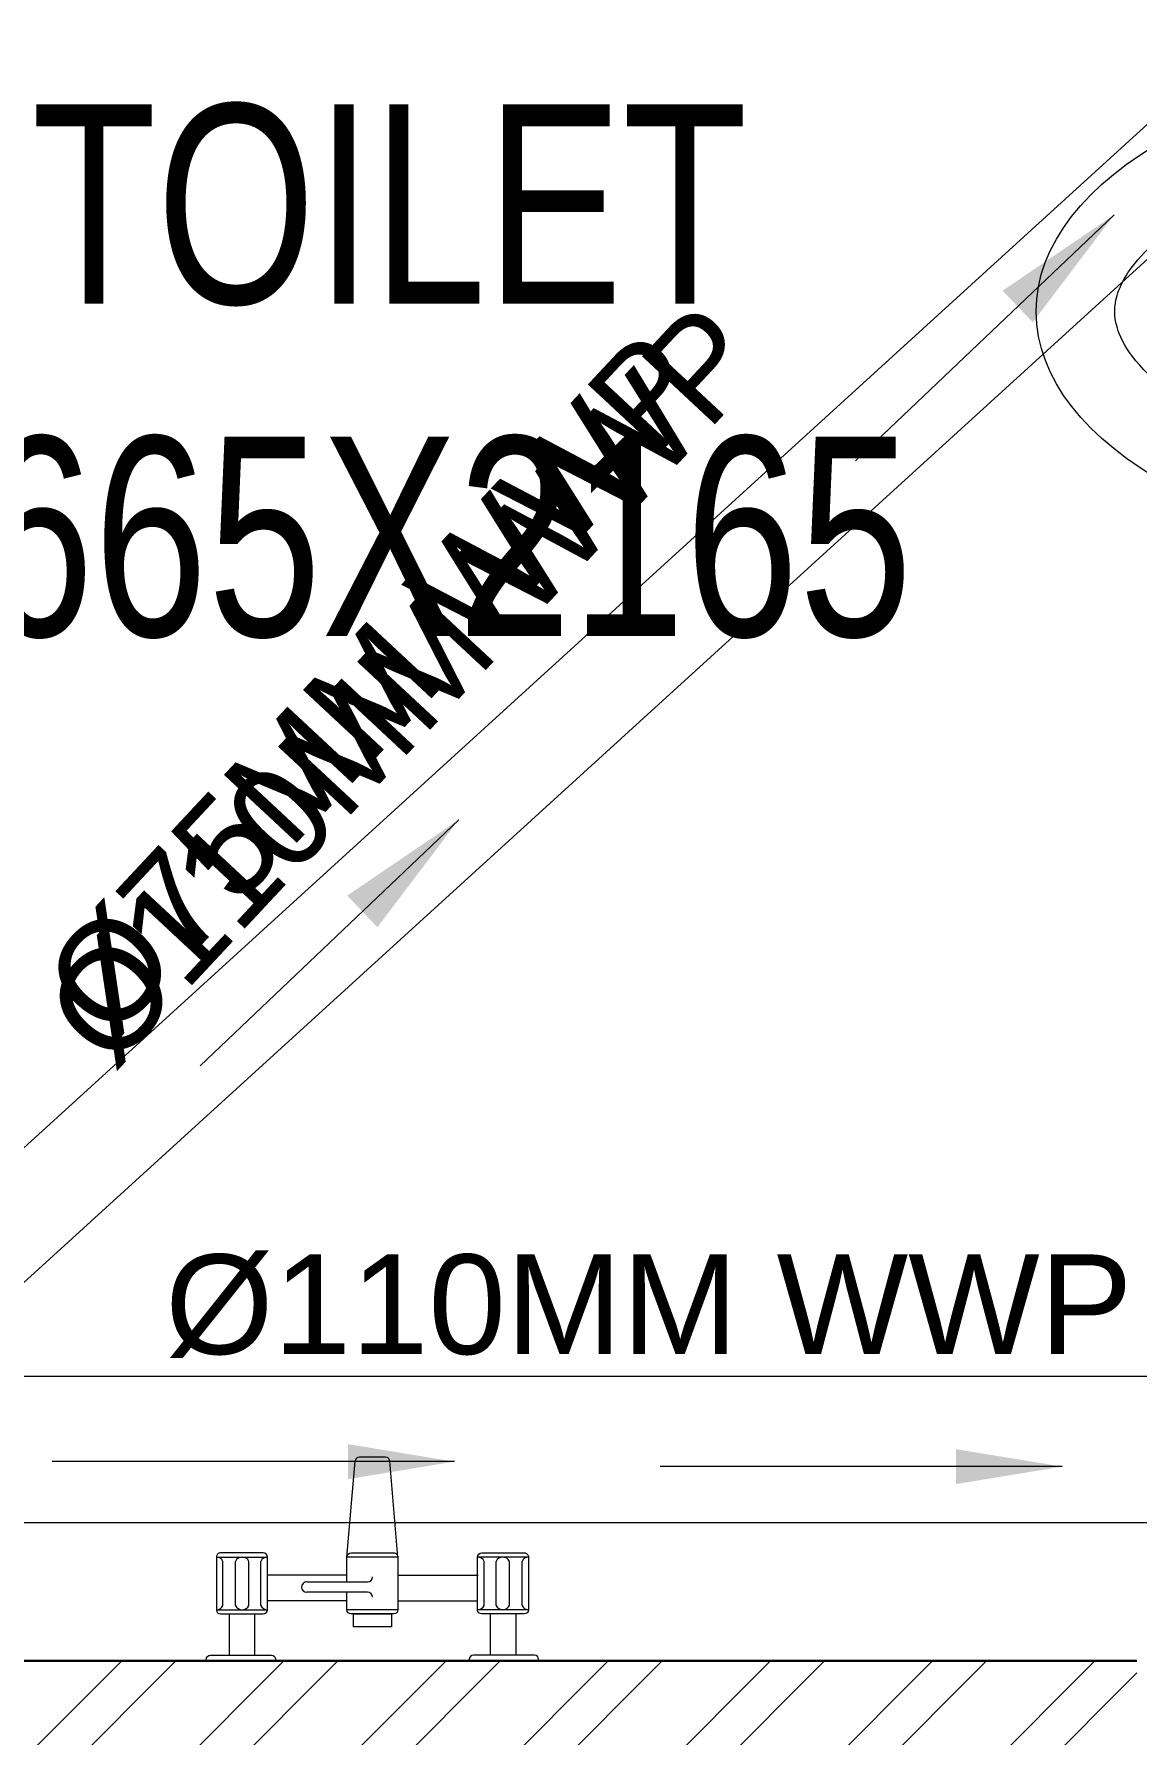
# Model space of a CAD drawing. Header units: millimetres. Extents: x 554 to 29966, y 4404 to 52986.
# Drawn here: x 13716 to 14545, y 27750 to 29029 of the extents above; entities that cross this region are included whole.
import ezdxf

# ---------------------------------------------------------------- set-up
doc = ezdxf.new("R2010")
doc.units = ezdxf.units.MM
for name, color, linetype, lineweight in [('A-TEXT-ROOM-50', 7, 'Continuous', 9), ('FUR', 7, 'Continuous', 15), ('PP-WALL', 7, 'Continuous', 30), ('WALL HATCH', 8, 'Continuous', 0)]:
    doc.layers.add(name, color=color, linetype=linetype, lineweight=lineweight)
doc.layers.add('SH - WWP', color=94, linetype='Continuous', lineweight=0, true_color=0x009e00)
doc.layers.add('SH- WWP', color=92, linetype='Continuous')
doc.styles.add('_MAA_200', font='Arial Narrow.ttf', dxfattribs={"height": 100})
doc.styles.add('ARIAL', font='Arial.ttf')
doc.styles.get("Standard").update_dxf_attribs({"font": 'arial.ttf'})
doc.dimstyles.new('COLUMN DIM PLAN', dxfattribs={"dimtxt": 100, "dimasz": 50, "dimexe": 0, "dimexo": 0, "dimgap": 30, "dimtad": 0, "dimdec": 0, "dimdsep": 46, "dimtxsty": '_MAA_200', "dimblk": 'ARCHTICK', "dimcen": 2.5, "dimdle": 50, "dimclrd": 256, "dimclre": 256, "dimclrt": 256, "dimadec": 0, "dimazin": 0, "dimtfac": 1, "dimtdec": 0, "dimtmove": 1, "dimatfit": 3, "dimfxl": 1, "dimlwd": -1, "dimlwe": -1, "dimarcsym": 0})

# ---------------------------------------------------------------- blocks, each defined once
blk = doc.blocks.new('BATH-MX-PN')
for p, q in [((0.5043097716843477, 0), (-0.5043097716843477, 0)), ((-4.21781996241043, -1.383619543368695), (-4.21781996241043, -0.1718902984205215)), ((-3.46781996241043, -1.383619543368695), (-3.46781996241043, -0.1718902984205215)), ((3.467819962406792, -1.383619543368695), (3.467819962406792, -0.1718902984205215)), ((4.217819962406792, -1.383619543368695), (4.217819962406792, -0.1718902984205215)), ((-0.75, -1.771001531083584), (-3.09281996241043, -1.771001531083584)), ((0.75, -1.771001531083584), (3.092819962406792, -1.771001531083584)), ((0.1484578810177481, -2.023837660305614), (1.935955983282838, -2.023837660305614)), ((1.935955983282838, -2.327232387920957), (0.1484578810177481, -2.327232387920957)), ((-0.75, -2.521001531083584), (-3.108424269861643, -2.521001531083584)), ((0.75, -2.521001531083584), (3.108424269858005, -2.521001531083584)), ((-0.75, -3.056391233252725), (-0.5083386521564535, -5.883959367659372)), ((0.75, -3.056391233252497), (0.5083386521582725, -5.883959367659826)), ((-0.3836601466664433, -5.99999999999909), (0.3836601466682623, -5.99999999999909))]:
    blk.add_line(p, q)
at = {"color": 3}
for p, q in [((-4.59281996241043, -1.50861954336892), (-3.09281996241043, -1.50861954336892)), ((-4.401132999813853, -1.633619543369149), (-4.401132999813853, -2.931391233252725)), ((-4.030337263991896, -1.633619543369149), (-4.030337263991896, -2.931391233252725)), ((-3.63863092018073, -1.633619543369149), (-3.63863092018073, -2.931391233252725)), ((-3.284506925007008, -1.633619543369149), (-3.284506925007008, -2.931391233252725)), ((-0.75, -1.50861954336892), (0.75, -1.50861954336892)), ((4.592819962406792, -1.50861954336892), (3.092819962406792, -1.50861954336892)), ((3.284506925003368, -1.633619543369149), (3.284506925003368, -2.931391233252725)), ((3.638630920177091, -1.633619543369149), (3.638630920177091, -2.931391233252725)), ((4.030337263988258, -1.633619543369149), (4.030337263988258, -2.931391233252725)), ((4.401132999810213, -1.633619543369149), (4.401132999810213, -2.931391233252725)), ((-4.59281996241043, -3.056391233252725), (-3.09281996241043, -3.056391233252725)), ((-0.75, -3.056391233252725), (0.75, -3.056391233252725)), ((4.592819962406792, -3.056391233252725), (3.092819962406792, -3.056391233252725))]:
    blk.add_line(p, q, dxfattribs=at)
for points in [[(-4.764808629784964, -0.1718902984205215), (-2.975146603770553, -0.1718902984205215, 0.4142135623730951), (-2.850146603770553, -0.0468902984205215), (-2.850146603770553, 6.821e-13), (-4.889808629784964, 6.821e-13), (-4.889808629784964, -0.0468902984205215, 0.4142135623730951)], [(4.764808629781327, -0.1718902984205215), (2.975146603766915, -0.1718902984205215, -0.4142135623730951), (2.850146603766915, -0.0468902984205215), (2.850146603766915, 6.821e-13), (4.889808629781327, 6.821e-13), (4.889808629781327, -0.0468902984205215, -0.4142135623730951)], [(-4.46781996241043, -1.383619543368922), (-3.21781996241043, -1.383619543368922, -0.4142135623731435), (-3.09281996241043, -1.508619543368695), (-3.09281996241043, -3.056391233252497, -0.4142135623730951), (-3.21781996241043, -3.181391233252497), (-4.46781996241043, -3.181391233252497, -0.4142135623731435), (-4.59281996241043, -3.056391233252725), (-4.59281996241043, -1.50861954336892, -0.4142135623730951)], [(4.467819962406792, -1.383619543368922), (3.217819962406792, -1.383619543368922, 0.4142135623731435), (3.092819962406792, -1.508619543368695), (3.092819962406792, -3.056391233252497, 0.4142135623730951), (3.217819962406792, -3.181391233252497), (4.467819962406792, -3.181391233252497, 0.4142135623731435), (4.592819962406792, -3.056391233252725), (4.592819962406792, -1.50861954336892, 0.4142135623730951)]]:
    blk.add_lwpolyline(points, format="xyb", close=True)
blk.add_lwpolyline([(0.75, -2.327232387920957), (0.75, -3.056391233252497, -0.4142135623730951), (0.625, -3.181391233252497), (-0.625, -3.181391233252497, -0.4142135623731435), (-0.75, -3.056391233252725), (-0.75, -1.50861954336892, -0.4142135623730951), (-0.625, -1.383619543368922), (0.625, -1.383619543368922, -0.4142135623731435), (0.75, -1.508619543368695), (0.75, -2.023837660305614)], format="xyb")
blk.add_lwpolyline([(-0.562500000001819, -1.008619543368012), (0.562500000001819, -1.008619543368012), (0.562500000001819, -1.383619543368695), (-0.562500000001819, -1.383619543368695)], close=True)
for centre, radius, start, end in [((-4.584641988545627, -1.705554222123964), 0.1971044062240025, 21.40495078867724, 92.37791704782197), ((-3.834484092085403, -1.724553403151274), 0.2159338597811766, 24.9052573512395, 155.0947426488699), ((-3.100997936275232, -1.705554222123964), 0.1971044062236953, 87.62208295217803, 158.5950492113227), ((3.100997936271595, -1.705554222123964), 0.1971044062236953, 21.40495078867724, 92.37791704782197), ((3.834484092081765, -1.724553403151274), 0.2159338597811766, 24.90525735113007, 155.0947426487605), ((4.584641988541988, -1.705554222123964), 0.1971044062240025, 87.62208295217803, 158.5950492113227), ((-4.584641988545627, -2.85945655449791), 0.1971044062236953, 267.6220829521781, 338.5950492113228), ((-3.834484092085403, -2.840457373470597), 0.2159338597828265, 204.9052573510362, 335.0947426488543), ((-3.100997936275232, -2.85945655449791), 0.1971044062240025, 201.4049507886773, 272.3779170478219), ((3.100997936271595, -2.85945655449791), 0.1971044062240025, 267.6220829521781, 338.5950492113228), ((3.834484092081765, -2.840457373470597), 0.2159338597828265, 204.9052573511457, 335.0947426489638), ((4.584641988541988, -2.85945655449791), 0.1971044062236953, 201.4049507886773, 272.3779170478219)]:
    blk.add_arc(centre, radius, start, end, dxfattribs=at)
for centre, radius, start, end in [((0.1484578810177481, -1.872140296500901), 0.1516973638076706, 180, 270), ((0.1484578810177481, -2.47892975172567), 0.1516973638076706, 90.00000000000006, 180), ((1.935955983282838, -2.175535024113286), 0.1516973638076706, 270, 90), ((-0.3836601466664433, -5.87499999999909), 0.125, 184.1101959847195, 269.999999999987), ((0.3836601466682623, -5.874999999999543), 0.125, 269.9999999999705, 355.8898040152803)]:
    blk.add_arc(centre, radius, start, end)
blk = doc.blocks.new('A$C34535F5F')
at = {"layer": 'FUR', "linetype": 'Continuous'}
blk.add_line((7.30756374410157, 0.6289789640859454), (7.30756374410157, 15.36669925259684), dxfattribs=at)
for points in [[(-5.1773586165e-06, 15.99469262112598), (9.488228492811686, 15.58530480220997)], [(-5.1773586165e-06, 15.99469262112598), (-5.1773586165e-06, 1.3152593965e-06)], [(0.4518127223655031, 0.333174596772551), (0.4518127223655031, 15.66151933959827), (7.30756374410157, 15.36571497229215)], [(0.4518127223655031, 0.333174596772551), (7.30756374410157, 0.6289789640859454)], [(-4.6040713642e-06, 1.3399976524e-06), (9.488228492811686, 0.4093891341608469)]]:
    blk.add_lwpolyline(points, dxfattribs=at)
for centre, radius, start, end in [((-82.43356653371848, 7.997346968185412), 88.2740429474575, 355.1706320567113, 4.838208005137757), ((14.10840801377526, 7.997650270378471), 4.543575502682315, 86.37742345364931, 273.6225765463507), ((10.28499021323114, 7.997650270378471), 1.940983098056188, 261.2489595723783, 98.7510404280416)]:
    blk.add_arc(centre, radius, start, end, dxfattribs=at)
blk.add_ellipse((8.091878359069597, 7.997346968185412), major_axis=(-15.02705318510713, -0.0004921401246645), ratio=0.5071451269459373, start_param=1.662675256482551, end_param=4.619315705604916, dxfattribs=at)
blk.add_open_spline([(14.39548825315614, 3.463153243726083), (14.91302334903048, 3.598485968635031), (15.40934677680525, 3.749572506610093), (17.04596771268734, 4.324187240336867), (18.04585381200195, 4.820209591939601), (19.3468307128951, 5.698914285413593), (19.76686025955314, 6.068188179050592), (20.37716554440885, 6.759230911126905), (20.5661491521696, 7.076913165647963), (20.75745456179175, 7.559917411002061), (20.79487015915402, 7.743754381349388), (20.81242688527891, 8.097778894311887), (20.79322074065022, 8.271584527238701), (20.67726372099605, 8.666097421998527), (20.57800686318115, 8.887820758710404), (20.25516603674805, 9.380109179502142), (20.03078012623337, 9.649802222483231), (19.30430730882108, 10.33365049375334), (18.72219344881341, 10.75464509321227), (17.28922340967438, 11.53923489571662), (16.4405024759053, 11.90268593577548), (15.14084198456294, 12.32581897137334), (14.77384033749877, 12.43321184765864), (14.39548825317797, 12.53214729703086)], degree=3, knots=[2.047043615697423, 2.047043615697423, 2.047043615697423, 2.047043615697423, 2.176320127587233, 2.176320127587233, 2.497545405150008, 2.497545405150008, 2.720446929078087, 2.720446929078087, 2.943348453006166, 2.943348453006166, 3.116442422806044, 3.116442422806044, 3.289536392605924, 3.289536392605924, 3.462630362405803, 3.462630362405803, 3.635724332205683, 3.635724332205683, 3.888669672234206, 3.888669672234206, 4.14161501226273, 4.14161501226273, 4.23612440737344, 4.23612440737344, 4.23612440737344, 4.23612440737344], dxfattribs=at)
blk = doc.blocks.new('_ArchTick')
at = {"color": 0, "linetype": 'ByBlock', "const_width": 0.15}
blk.add_lwpolyline([(-0.5, -0.5), (0.5, 0.5)], dxfattribs=at)

msp = doc.modelspace()

# ---------------------------------------------------------------- hatches: boundary and pattern name
at = {"layer": 'WALL HATCH'}
h = msp.add_hatch(dxfattribs=at)
h.set_pattern_fill('ANSI32', color=256, scale=230, style=0)
h.set_pattern_definition([(45, (-2728487.738031354, 3305291.588856062), (-60.98795987733971, 60.98795987733972), []), (45, (-2728447.079391504, 3305291.588856062), (-60.98795987733971, 60.98795987733972), [])])
h.paths.add_polyline_path([(13395.43178468908, 27805.57759624989), (14545.43178469048, 27805.57759624989), (14545.43178469048, 27705.57759624989), (13395.43178468908, 27705.57759624989)])

# ---------------------------------------------------------------- linework, layer by layer
at = {"layer": 'PP-WALL', "ltscale": 0.6}
msp.add_line((14545.43178468955, 27805.57759624989), (13395.43178468908, 27805.57759624989), dxfattribs=at)
at = {"layer": 'SH - WWP'}
for p, q in [((14705.35926754086, 29100.03308713333), (13535.45241164102, 28034.32520760027)), ((14756.04166463262, 29044.74880985394), (13589.57456672949, 27982.17432267395)), ((13607.7893162967, 28019.83023335635), (14734.14384113171, 28019.83023335635)), ((13607.7480818095, 27909.83023335635), (14734.14384113171, 27909.83023335635))]:
    msp.add_line(p, q, dxfattribs=at)

# ---------------------------------------------------------------- block references
at = {"layer": 'FUR', "linetype": 'Continuous', "extrusion": (0, 0, -1), "xscale": 25.55555555550383, "yscale": 25.55555555550383, "zscale": -25.5555555554565}
msp.add_blockref('A$C34535F5F', (-15060.43164798443, 28616.24771445281), dxfattribs=at)
at = {"layer": 'FUR', "xscale": 25.55555555503815, "yscale": 25.55555555503815, "zscale": 25.55555555500177, "rotation": 180}
msp.add_blockref('BATH-MX-PN', (13970.43178468955, 27805.57759624989), dxfattribs=at)

# ---------------------------------------------------------------- texts
at = {"layer": 'A-TEXT-ROOM-50', "insert": (13983.24141472078, 28976.44788178233), "char_height": 150, "width": 1108.685310785403, "attachment_point": 2, "style": 'ARIAL'}
msp.add_mtext('{\\fSwis721 LtCn BT|b0|i0|c0|p34;TOILET\\P1665X2165}', dxfattribs=at)
at = {"layer": 'SH- WWP', "lineweight": 30, "char_height": 75, "width": 774.8714237896322, "attachment_point": 9, "rotation": 47.00740832928039}
for s, insert in [('\\pxqc;\\A1;\\fArial|b0|i0|c0|p34;\\C3;Ø110MM WWP', (14288.00444641861, 28795.94524655994)), ('\\pxqc;\\A1;\\fArial|b0|i0|c0|p34;\\C3;Ø75MM WWP', (14267.12080784294, 28796.07607563297))]:
    msp.add_mtext(s, dxfattribs=dict(at, insert=insert))
at = {"layer": 'SH- WWP', "lineweight": 30, "insert": (13790.8630003176, 28111.34295407999), "char_height": 75, "width": 774.8714237896322, "attachment_point": 1}
msp.add_mtext('\\pxqc;\\A1;\\fArial|b0|i0|c0|p34;\\C3;Ø110MM WWP', dxfattribs=at)

# ---------------------------------------------------------------- leaders
at = {"layer": 'SH - WWP'}
for points, override in [([(14528.21206371312, 28893.25729871997), (14333.71056377993, 28708.30176306087)], {"dimasz": 100, "dimgap": 30, "dimtad": 0, "dimfxl": 5, "dimarcsym": 2}), ([(14035.27715111908, 28438.24016082557), (13840.77565118589, 28253.28462516647)], {"dimasz": 100, "dimgap": 30, "dimtad": 0, "dimfxl": 5, "dimarcsym": 2}), ([(14032.02676829335, 27955.47483188649), (13729.44305041025, 27955.47483188649)], {"dimasz": 80, "dimgap": 30, "dimtad": 0, "dimfxl": 5, "dimarcsym": 2}), ([(14489.28337241581, 27951.725119247), (14186.69965453272, 27951.725119247)], {"dimasz": 80, "dimgap": 30, "dimtad": 0, "dimfxl": 5, "dimarcsym": 2})]:
    msp.add_leader(points, dimstyle='COLUMN DIM PLAN', override=override, dxfattribs=at)

doc.saveas('drawing.dxf')
